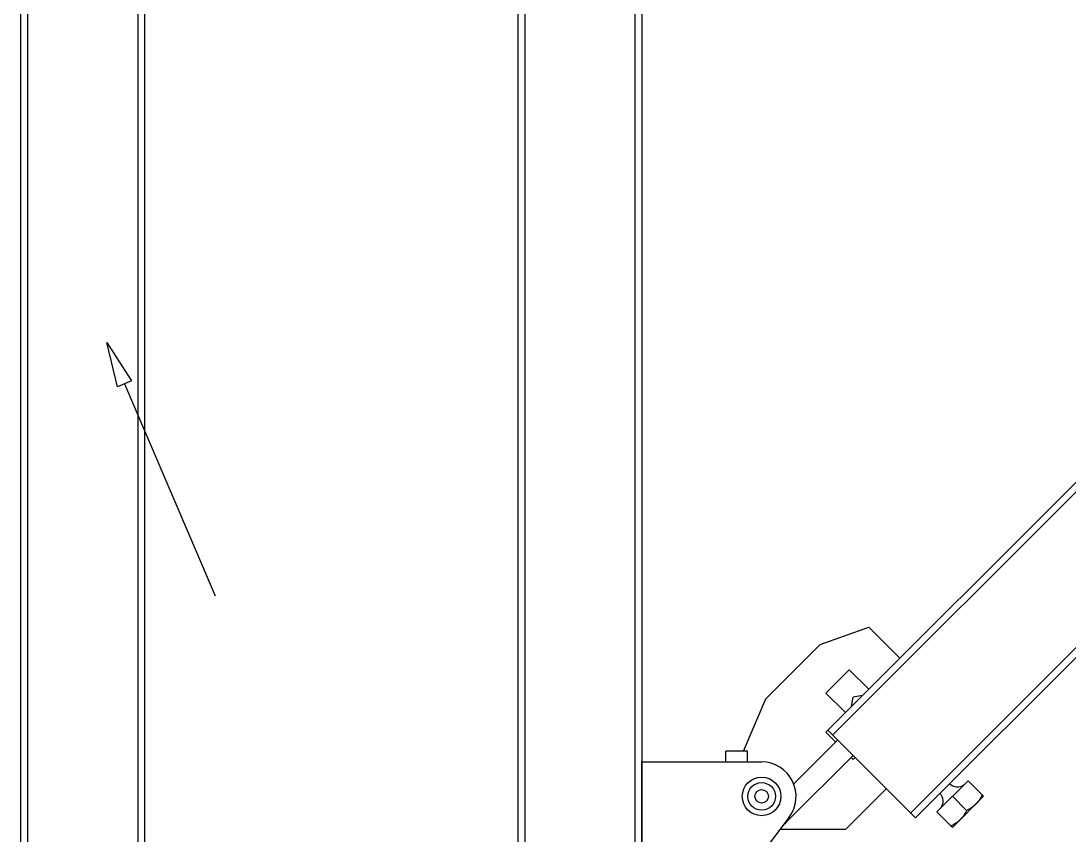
# Model space of a CAD drawing. Extents: x 1060579 to 1383165, y 581819 to 1037910.
# Drawn here: x 1271308 to 1273040, y 853646 to 854992 of the extents above; entities that cross this region are included whole.
import ezdxf

# ---------------------------------------------------------------- set-up
doc = ezdxf.new("R2010")
doc.units = 0
doc.header["$LTSCALE"] = 1000
doc.header["$MEASUREMENT"] = 0
doc.layers.add('02___PRT_ALL_AXES', color=7, linetype='Continuous')
doc.layers.add('03___PRT_ALL_CURVES', color=7, linetype='Continuous')

msp = doc.modelspace()

# ---------------------------------------------------------------- linework, layer by layer
at = {"color": 0, "linetype": 'Continuous'}
for p, q in [((1271319.7, 853224.7), (1271319.7, 855745.4)), ((1271501.9, 853224.7), (1271501.9, 855745.4)), ((1271308.4, 853340.8), (1271308.4, 855653.8)), ((1271513.2, 853340.8), (1271513.2, 855653.8)), ((1272502.3, 853784.2), (1272539.1, 853870.7)), ((1272473.1, 853766.4), (1272473.1, 853784.2)), ((1272509.1, 853784.2), (1272473.1, 853784.2)), ((1272509.1, 853766.4), (1272509.1, 853784.2)), ((1272334.4, 853345.9), (1272334.4, 853766.4)), ((1272334.4, 853766.4), (1272532.3, 853766.4)), ((1272577.7, 853675.2), (1272354.8, 853379.6))]:
    msp.add_line(p, q, dxfattribs=at)
at = {"color": 7, "linetype": 'Continuous'}
for p, q in [((1274484.8, 855662), (1272638.5, 853815.8)), ((1274492.8, 855654), (1272649.6, 853810.7)), ((1272129.5, 855569.5), (1272129.5, 852524)), ((1272140.8, 855569.5), (1272140.8, 852524)), ((1272323, 855569.5), (1272323, 852524)), ((1272334.4, 855569.5), (1272334.4, 852524)), ((1274621.5, 855525.3), (1272778.2, 853682)), ((1274629.6, 855517.2), (1272786.3, 853673.9)), ((1272629.2, 853960.8), (1272709.3, 853989.5)), ((1272709.3, 853989.5), (1272760.8, 853938)), ((1272539.1, 853870.7), (1272629.2, 853960.8)), ((1272677.2, 853918.7), (1272638.5, 853880.1)), ((1272709.3, 853886.5), (1272677.2, 853918.7)), ((1272638.5, 853880.1), (1272670.7, 853847.9)), ((1272641.5, 853818.7), (1272786.3, 853673.9)), ((1272657.9, 853802.3), (1272585.1, 853729.5)), ((1272683.3, 853776.9), (1272574.1, 853667.7)), ((1272683.6, 853770.7), (1272686.6, 853773.7)), ((1272873.4, 853735.3), (1272821.9, 853683.8)), ((1272738, 853722.2), (1272670.7, 853654.9)), ((1272670.7, 853654.9), (1272562.3, 853654.9))]:
    msp.add_line(p, q, dxfattribs=at)
at = {"color": 4}
msp.add_lwpolyline([(1271468.1, 854386.7), (1271450.2, 854460.1), (1271490.9, 854396.5)], close=True, dxfattribs=at)
msp.add_lwpolyline([(1271479.5, 854391.6), (1271629.5, 854040.9)], dxfattribs=at)
at = {"color": 4, "extrusion": (0, 1, 0), "elevation": 854040.9}
msp.add_lwpolyline([(-1271629.5, 0), (-1271629.3, 0)], dxfattribs=at)
at = {"color": 0, "linetype": 'Continuous'}
msp.add_circle((1272532.3, 853709.5), 11.1, dxfattribs=at)
for radius, start, end in [(56.9, 322.9893, 90), (59.2, 307.9677, 315)]:
    msp.add_arc((1272532.3, 853709.5), radius, start, end, dxfattribs=at)
at = {"layer": '02___PRT_ALL_AXES', "color": 7, "linetype": 'Continuous'}
for p, q in [((1272680.8, 853858), (1272683.6, 853873.7)), ((1272699.2, 853876.4), (1272683.6, 853873.7)), ((1272638.5, 853815.8), (1272655, 853799.3)), ((1272680.4, 853773.9), (1272683.6, 853770.7)), ((1272899.1, 853709.6), (1272873.4, 853735.3)), ((1272871.1, 853686.1), (1272847.7, 853709.6)), ((1272899.1, 853709.6), (1272847.7, 853658.1)), ((1272821.9, 853683.8), (1272847.7, 853658.1))]:
    msp.add_line(p, q, dxfattribs=at)
at = {"layer": '02___PRT_ALL_AXES', "color": 0, "linetype": 'Continuous'}
for radius in [31.9, 22.8]:
    msp.add_circle((1272532.3, 853709.5), radius, dxfattribs=at)
at = {"layer": '02___PRT_ALL_AXES', "color": 7, "linetype": 'Continuous'}
for centre, start, end in [((1272855.8, 853743.5), 225, 307.3719), ((1272813.8, 853701.4), 322.6281, 45)]:
    msp.add_arc(centre, 18.4, start, end, dxfattribs=at)
for points, knots in [([(1272896.9, 853711.9), (1272895.5, 853709.1), (1272892.4, 853703.7), (1272888.5, 853698.9), (1272886.3, 853696.7)], [0, 0, 0, 0, 0.501873, 1, 1, 1, 1]), ([(1272886.3, 853696.7), (1272884.1, 853694.5), (1272879.3, 853690.6), (1272873.9, 853687.5), (1272871.1, 853686.1)], [0, 0, 0, 0, 0.498127, 1, 1, 1, 1]), ([(1272871.1, 853686.1), (1272869.7, 853683.4), (1272866.7, 853678), (1272862.7, 853673.2), (1272860.5, 853671)], [0, 0, 0, 0, 0.501873, 1, 1, 1, 1]), ([(1272860.5, 853671), (1272858.4, 853668.8), (1272853.5, 853664.9), (1272848.1, 853661.8), (1272845.4, 853660.4)], [0, 0, 0, 0, 0.498127, 1, 1, 1, 1])]:
    msp.add_open_spline(points, degree=3, knots=knots, dxfattribs=at)
at = {"layer": '03___PRT_ALL_CURVES', "color": 4, "linetype": 'Continuous'}
msp.add_line((1272899.1, 853709.6), (1272847.7, 853658.1), dxfattribs=at)

doc.saveas('drawing.dxf')
